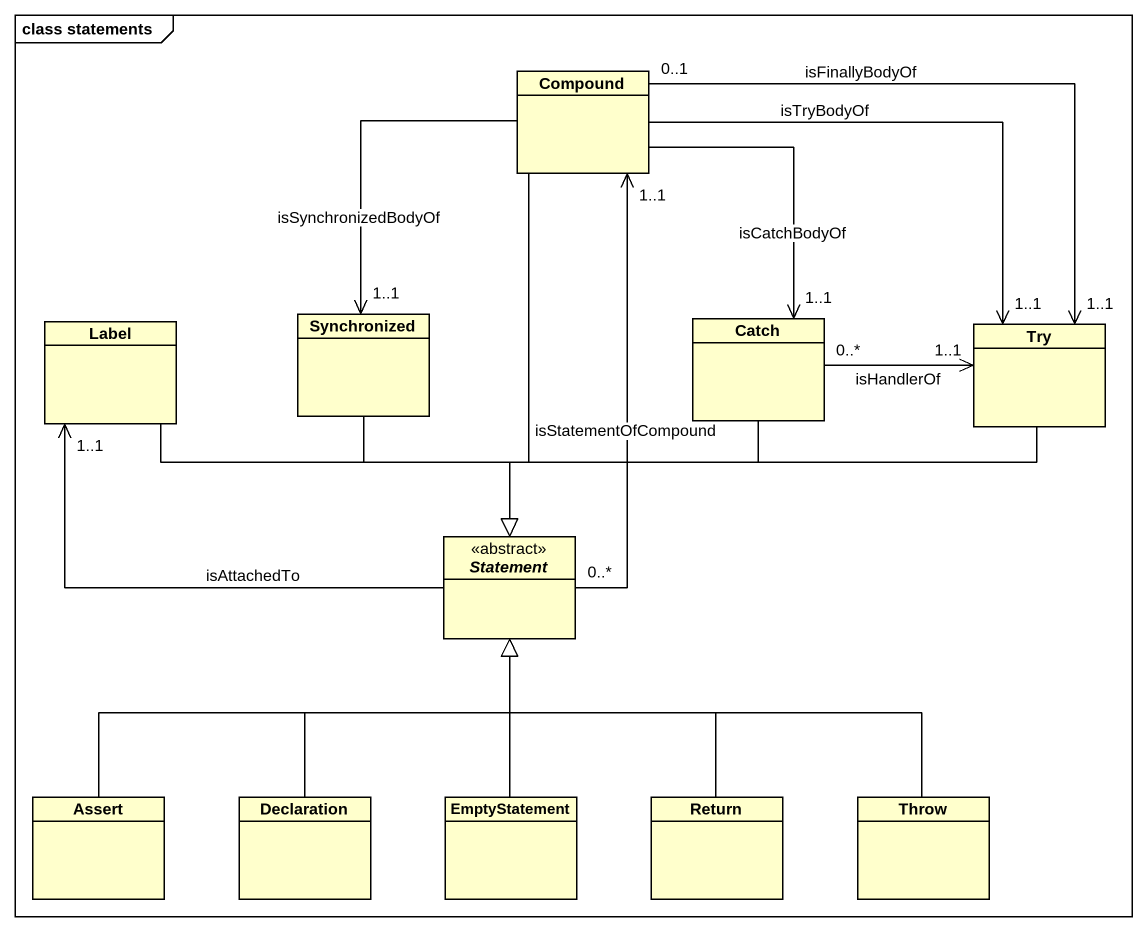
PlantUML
@startuml
mainframe class statements
hide circle
hide empty members
class Compound
class "Label" as Label_
class Synchronized
class Catch
class Try
abstract class Statement <<abstract>>
class Assert
class Declaration
class EmptyStatement
class "Return" as Return_
class Throw
Compound --> "1..1" Synchronized : isSynchronizedBodyOf
Compound --> "1..1" Catch : isCatchBodyOf
Compound -right-> "1..1" Try : isTryBodyOf
Compound "0..1" -right-> "1..1" Try : isFinallyBodyOf
Compound --|> Statement
Label_ -right-|> Statement
Synchronized --|> Statement
Catch "0..*" -right-> "1..1" Try : isHandlerOf
Catch --|> Statement
Try -left-|> Statement
Statement "0..*" -up-> "1..1" Compound : isStatementOfCompound
Statement -left-> "1..1" Label_ : isAttachedTo
Assert -up-|> Statement
Declaration -up-|> Statement
EmptyStatement -up-|> Statement
Return_ -up-|> Statement
Throw -up-|> Statement
@enduml
